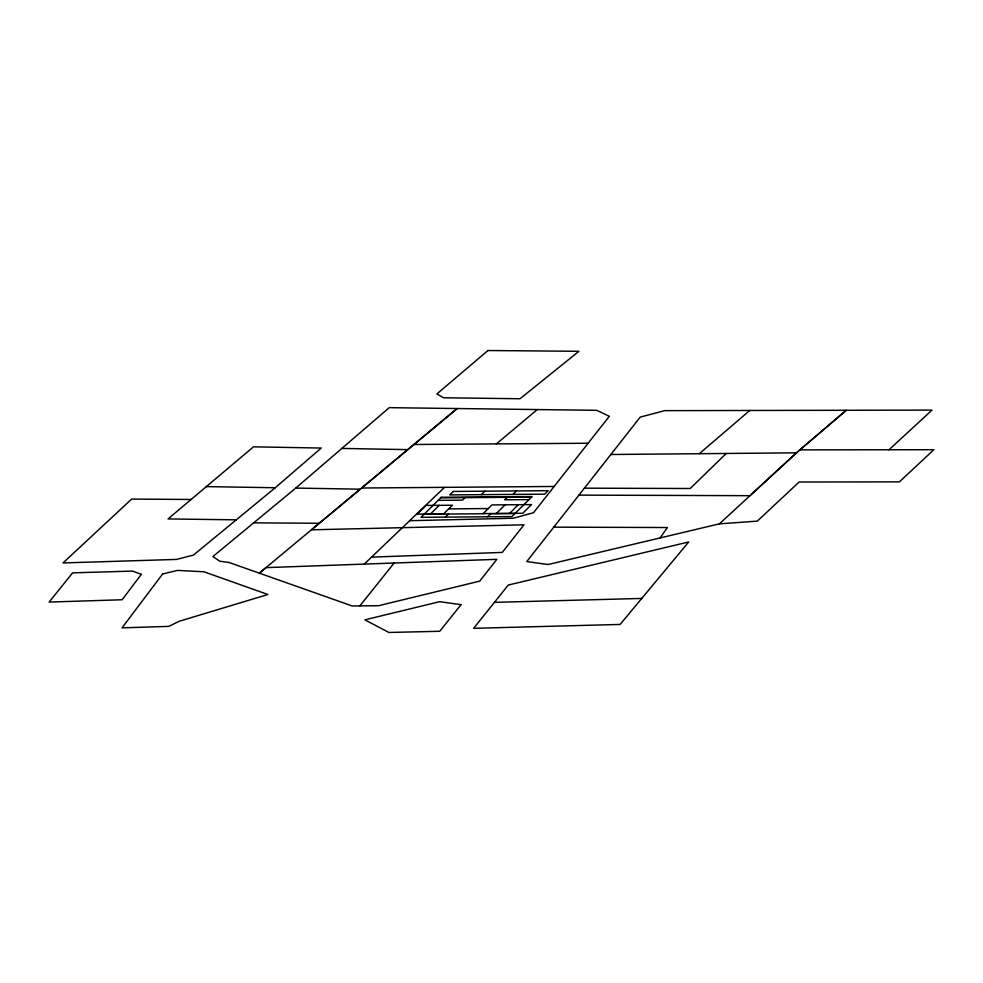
<?xml version="1.0" encoding="UTF-8"?>
<svg xmlns="http://www.w3.org/2000/svg" width="983" height="983" viewBox="0 0 983 983"><rect width="100%" height="100%" fill="white"/><g stroke="black" fill="none" stroke-linecap="round" stroke-linejoin="round"><path stroke-width="1.47" d="M660.035 537.947L667.457 527.527L553.785 527.158M889.001 449.772L932.007 410.108L664.692 410.648L640.228 417.099L526.741 561.588L548.158 564.512L719.409 523.853L757.328 521.113L799.105 482.014L899.408 481.879L933.85 449.71L799.72 449.87L719.409 523.853M359.876 605.884L394.134 563.013M494.424 602.358L508.248 585.057L688.739 541.952L620.126 624.438L473.646 628.321L494.424 602.358L641.776 598.438M430.419 514.035L439.18 505.348M443.444 514.084L452.364 505.237L425.995 505.446L417.222 514.134L443.603 513.925M445.36 517.119L448.457 514.048M464.971 497.656L462.477 500.138L438.135 500.335M481.351 494.658L484.852 491.181M487.568 516.775L490.664 513.704L514.994 513.507M507.179 497.324L504.684 499.806L529.014 499.61M513.003 494.4L516.505 490.935M496.366 513.495L505.127 504.807M509.563 513.396L518.324 504.709M726.216 453.47L690.238 488.502L584.418 488.17M364.251 564.107L444.537 487.347M799.72 449.87L846.265 410.292L796.5 452.831L749.992 495.678L578.962 495.125M191.095 499.475L131.648 499.081L63.023 562.94L176.657 559.413L193.504 555.051L275.24 487.752L321.244 448.051L253.491 446.835L168.056 518.926L236.289 519.835M295.76 488.084L360.269 489.165L259.328 573.163L265.963 567.633L496.87 559.327L479.716 581.137L378.627 605.7L352.184 605.958L229.162 562.509L219.811 561.207L212.881 556.55L295.76 488.084L389.243 407.662L596.742 410.329L609.325 416.288L533.536 512.684L513.384 518.25L409.641 520.707M699.331 453.704L749.759 410.476M496.366 443.898L537.283 409.567M371.562 557.128L502.301 552.409L523.976 524.811L311.39 529.825L457.156 408.547L361.646 488.023L554.154 486.462M610.824 454.502L796.5 452.831M440.642 497.853L531.52 497.128M448.703 508.875L488.268 508.555M483.181 513.605L522.747 513.286L531.508 504.598L491.942 504.918L483.022 513.765L424.115 514.244M413.941 444.5L588.141 443.235M253.675 522.858L319.303 523.263M206.356 486.61L275.24 487.752M341.74 448.432L407.81 449.624M141.294 574.33L122.175 599.753L49.15 602.075L72.619 572.856L132.594 571.086L141.294 574.33M162.625 573.998L122.027 627.867L168.879 626.368L179.041 621.317L267.892 594.506L203.874 571.762L177.493 570.398L162.625 573.998M461.039 604.656L439.745 631.283L388.924 632.474L364.89 619.843L439.634 601.682L461.039 604.656M441.232 497.263L421.019 517.316L511.897 516.579L532.11 496.538L441.232 497.263M453.2 491.439L449.698 494.916L544.656 494.154L548.17 490.677L453.2 491.439M487.961 350.526L436.882 393.95L443.456 397.771L520.019 398.742L578.926 351.3L487.961 350.526"/></g></svg>
